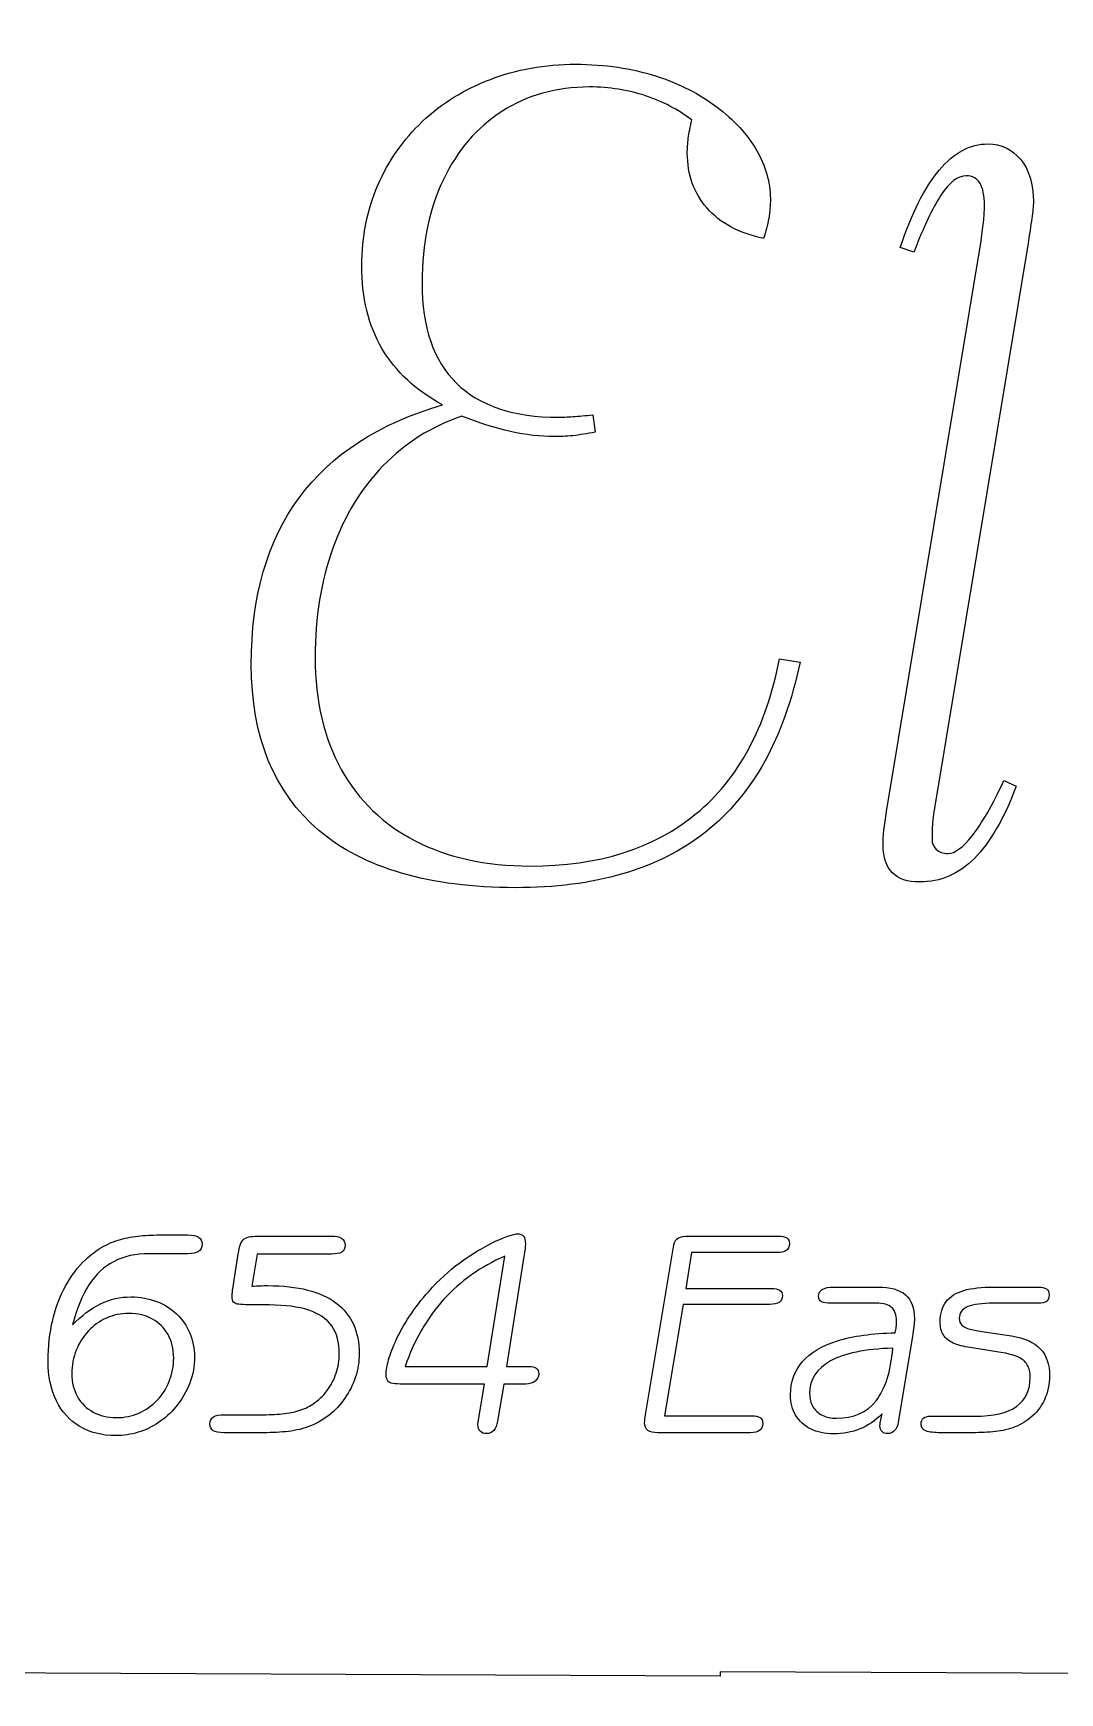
# Model space of a CAD drawing. Header units: millimetres. Extents: x -101 to 196, y -76 to 155.
# Drawn here: x 99.49 to 117.01, y 101.68 to 129.98 of the extents above; entities that cross this region are included whole.
import ezdxf

# ---------------------------------------------------------------- set-up
doc = ezdxf.new("R2010")
doc.units = ezdxf.units.MM
doc.header["$MEASUREMENT"] = 0
doc.layers.add('Capa 1', color=7, linetype='Continuous')

msp = doc.modelspace()

# ---------------------------------------------------------------- linework, layer by layer
at = {"layer": 'Capa 1', "color": 7}
msp.add_open_spline([(81.1485, 137.9786), (81.1485, 137.9786), (80.2355, 137.9786), (80.2355, 137.9786), (80.2355, 137.9786), (80.2355, 137.9786), (80.1349, 131.3575), (80.1349, 131.3575), (80.1349, 131.3575), (80.1349, 131.3575), (69.8957, 131.4652), (69.8957, 131.4652), (69.8957, 131.4652), (69.8957, 131.4652), (70.0032, 137.6636), (70.0032, 137.6636), (70.0032, 137.6636), (70.0032, 137.6636), (60.0788, 138.0784), (60.0788, 138.0784), (60.0788, 138.0784), (60.0788, 138.0784), (60.0788, 131.3575), (60.0788, 131.3575), (60.0788, 131.3575), (60.0788, 131.3575), (50.6702, 131.3575), (50.6702, 131.3575), (50.6702, 131.3575), (50.6702, 131.3575), (50.4628, 137.8708), (50.4628, 137.8708), (50.4628, 137.8708), (50.4628, 137.8708), (40.8469, 137.8708), (40.8469, 137.8708), (40.8469, 137.8708), (40.8469, 137.8708), (41.1552, 131.4652), (41.1552, 131.4652), (41.1552, 131.4652), (41.1552, 131.4652), (32.0617, 131.4652), (32.0617, 131.4652), (32.0617, 131.4652), (32.0617, 131.4652), (31.0231, 137.7698), (31.0231, 137.7698), (31.0231, 137.7698), (31.0231, 137.7698), (22.2983, 137.8708), (22.2983, 137.8708), (22.2983, 137.8708), (22.2983, 137.8708), (25.5685, 102.342), (25.5685, 102.342), (25.5685, 102.342), (25.5685, 102.342), (111.2145, 101.96), (111.2145, 101.96), (111.2145, 101.96), (111.2145, 101.96), (111.2133, 102.0352), (111.2133, 102.0352), (111.2133, 102.0352), (111.2133, 102.0352), (192.3729, 101.679), (192.3729, 101.679), (192.3729, 101.679), (192.3729, 101.679), (195.583, 137.67), (195.583, 137.67), (195.583, 137.67), (195.583, 137.67), (184.4111, 137.7698), (184.4111, 137.7698), (184.4111, 137.7698), (184.4111, 137.7698), (183.8962, 131.4317), (183.8962, 131.4317), (183.8962, 131.4317), (183.8962, 131.4317), (177.4892, 131.5317), (177.4892, 131.5317), (177.4892, 131.5317), (177.4892, 131.5317), (177.2821, 137.67), (177.2821, 137.67), (177.2821, 137.67), (177.2821, 137.67), (168.3897, 137.7698), (168.3897, 137.7698), (168.3897, 137.7698), (168.3897, 137.7698), (168.1817, 131.4317), (168.1817, 131.4317), (168.1817, 131.4317), (168.1817, 131.4317), (159.2898, 131.5317), (159.2898, 131.5317), (159.2898, 131.5317), (159.2898, 131.5317), (159.2898, 137.8708), (159.2898, 137.8708), (159.2898, 137.8708), (159.2898, 137.8708), (149.7804, 137.8708), (149.7804, 137.8708), (149.7804, 137.8708), (149.7804, 137.8708), (149.7804, 131.5317), (149.7804, 131.5317), (149.7804, 131.5317), (149.7804, 131.5317), (139.6492, 131.3305), (139.6492, 131.3305), (139.6492, 131.3305), (139.6492, 131.3305), (139.341, 137.7698), (139.341, 137.7698), (139.341, 137.7698), (139.341, 137.7698), (138.0712, 137.7573), (138.0712, 137.7573), (138.0712, 137.7573), (138.5328, 142.1253), (138.9549, 146.0923), (139.2751, 149.0454), (139.2751, 149.0454), (137.8607, 149.9912), (133.5118, 151.2237), (133.5118, 151.2237), (133.5118, 151.2237), (133.5119, 151.2239), (133.5118, 151.2237), (132.38, 147.7261), (132.38, 147.7261), (130.6776, 148.2888), (127.7425, 149.0454), (127.7425, 149.0454), (127.7425, 149.0454), (127.7426, 149.0454), (127.7425, 149.0454), (128.5942, 152.4499), (128.5942, 152.4499), (125.3837, 153.5821), (121.5977, 153.6756), (121.5977, 153.6756), (121.5977, 153.6756), (121.5977, 153.6758), (121.5977, 153.6756), (120.747, 150.0851), (120.747, 150.0851), (119.1454, 150.467), (114.7966, 150.7478), (114.7966, 150.7478), (114.7966, 150.7478), (114.7967, 150.748), (114.7966, 150.7478), (115.0781, 154.1523), (115.0781, 154.1523), (111.4858, 154.5274), (107.3249, 154.3402), (107.3249, 154.3402), (107.3249, 154.3402), (107.3249, 154.3403), (107.3249, 154.3402), (107.5122, 150.9358), (107.5122, 150.9358), (104.115, 151.0359), (100.9924, 150.1786), (100.9924, 150.1786), (100.9924, 150.1786), (100.9925, 150.1787), (100.9924, 150.1786), (100.3285, 153.777), (100.3285, 153.777), (97.4943, 153.871), (93.8089, 152.7317), (93.8089, 152.7317), (93.8089, 152.7317), (93.8089, 152.7318), (93.8089, 152.7317), (94.4725, 149.2333), (94.4725, 149.2333), (91.2554, 148.671), (88.2336, 147.6322), (88.2336, 147.6322), (88.2336, 147.6322), (88.2336, 147.6323), (87.852, 148.6708), (87.0944, 151.3172), (87.0944, 151.3172), (84.541, 150.8421), (79.7029, 149.0119), (79.7029, 149.0119), (79.7029, 149.0119), (79.7029, 149.0119), (81.1485, 137.9786), (81.1485, 137.9786)], degree=3, knots=[0, 0, 0, 0, 0.0196078, 0.0196078, 0.0196078, 0.0196078, 0.0392157, 0.0392157, 0.0392157, 0.0392157, 0.0588235, 0.0588235, 0.0588235, 0.0588235, 0.0784314, 0.0784314, 0.0784314, 0.0784314, 0.0980392, 0.0980392, 0.0980392, 0.0980392, 0.1176471, 0.1176471, 0.1176471, 0.1176471, 0.1372549, 0.1372549, 0.1372549, 0.1372549, 0.1568627, 0.1568627, 0.1568627, 0.1568627, 0.1764706, 0.1764706, 0.1764706, 0.1764706, 0.1960784, 0.1960784, 0.1960784, 0.1960784, 0.2156863, 0.2156863, 0.2156863, 0.2156863, 0.2352941, 0.2352941, 0.2352941, 0.2352941, 0.254902, 0.254902, 0.254902, 0.254902, 0.2745098, 0.2745098, 0.2745098, 0.2745098, 0.2941176, 0.2941176, 0.2941176, 0.2941176, 0.3137255, 0.3137255, 0.3137255, 0.3137255, 0.3333333, 0.3333333, 0.3333333, 0.3333333, 0.3529412, 0.3529412, 0.3529412, 0.3529412, 0.372549, 0.372549, 0.372549, 0.372549, 0.3921569, 0.3921569, 0.3921569, 0.3921569, 0.4117647, 0.4117647, 0.4117647, 0.4117647, 0.4313725, 0.4313725, 0.4313725, 0.4313725, 0.4509804, 0.4509804, 0.4509804, 0.4509804, 0.4705882, 0.4705882, 0.4705882, 0.4705882, 0.4901961, 0.4901961, 0.4901961, 0.4901961, 0.5098039, 0.5098039, 0.5098039, 0.5098039, 0.5294118, 0.5294118, 0.5294118, 0.5294118, 0.5490196, 0.5490196, 0.5490196, 0.5490196, 0.5686275, 0.5686275, 0.5686275, 0.5686275, 0.5882353, 0.5882353, 0.5882353, 0.5882353, 0.6078431, 0.6078431, 0.6078431, 0.6078431, 0.627451, 0.627451, 0.627451, 0.627451, 0.6470588, 0.6470588, 0.6470588, 0.6470588, 0.6666667, 0.6666667, 0.6666667, 0.6666667, 0.6862745, 0.6862745, 0.6862745, 0.6862745, 0.7058824, 0.7058824, 0.7058824, 0.7058824, 0.7254902, 0.7254902, 0.7254902, 0.7254902, 0.745098, 0.745098, 0.745098, 0.745098, 0.7647059, 0.7647059, 0.7647059, 0.7647059, 0.7843137, 0.7843137, 0.7843137, 0.7843137, 0.8039216, 0.8039216, 0.8039216, 0.8039216, 0.8235294, 0.8235294, 0.8235294, 0.8235294, 0.8431373, 0.8431373, 0.8431373, 0.8431373, 0.8627451, 0.8627451, 0.8627451, 0.8627451, 0.8823529, 0.8823529, 0.8823529, 0.8823529, 0.9019608, 0.9019608, 0.9019608, 0.9019608, 0.9215686, 0.9215686, 0.9215686, 0.9215686, 0.9411765, 0.9411765, 0.9411765, 0.9411765, 0.9607843, 0.9607843, 0.9607843, 0.9607843, 1, 1, 1, 1], dxfattribs=at)
at = {"layer": 'Capa 1', "lineweight": 9}
msp.add_open_spline([(81.1485, 137.9786), (81.1485, 137.9786), (80.2355, 137.9786), (80.2355, 137.9786), (80.2355, 137.9786), (80.2355, 137.9786), (80.1349, 131.3575), (80.1349, 131.3575), (80.1349, 131.3575), (80.1349, 131.3575), (69.8957, 131.4652), (69.8957, 131.4652), (69.8957, 131.4652), (69.8957, 131.4652), (70.0032, 137.6636), (70.0032, 137.6636), (70.0032, 137.6636), (70.0032, 137.6636), (60.0788, 138.0784), (60.0788, 138.0784), (60.0788, 138.0784), (60.0788, 138.0784), (60.0788, 131.3575), (60.0788, 131.3575), (60.0788, 131.3575), (60.0788, 131.3575), (50.6702, 131.3575), (50.6702, 131.3575), (50.6702, 131.3575), (50.6702, 131.3575), (50.4628, 137.8708), (50.4628, 137.8708), (50.4628, 137.8708), (50.4628, 137.8708), (40.8469, 137.8708), (40.8469, 137.8708), (40.8469, 137.8708), (40.8469, 137.8708), (41.1552, 131.4652), (41.1552, 131.4652), (41.1552, 131.4652), (41.1552, 131.4652), (32.0617, 131.4652), (32.0617, 131.4652), (32.0617, 131.4652), (32.0617, 131.4652), (31.0231, 137.7698), (31.0231, 137.7698), (31.0231, 137.7698), (31.0231, 137.7698), (22.2983, 137.8708), (22.2983, 137.8708), (22.2983, 137.8708), (22.2983, 137.8708), (25.5685, 102.342), (25.5685, 102.342), (25.5685, 102.342), (25.5685, 102.342), (111.2145, 101.96), (111.2145, 101.96), (111.2145, 101.96), (111.2145, 101.96), (111.2133, 102.0352), (111.2133, 102.0352), (111.2133, 102.0352), (111.2133, 102.0352), (192.3729, 101.679), (192.3729, 101.679), (192.3729, 101.679), (192.3729, 101.679), (195.583, 137.67), (195.583, 137.67), (195.583, 137.67), (195.583, 137.67), (184.4111, 137.7698), (184.4111, 137.7698), (184.4111, 137.7698), (184.4111, 137.7698), (183.8962, 131.4317), (183.8962, 131.4317), (183.8962, 131.4317), (183.8962, 131.4317), (177.4892, 131.5317), (177.4892, 131.5317), (177.4892, 131.5317), (177.4892, 131.5317), (177.2821, 137.67), (177.2821, 137.67), (177.2821, 137.67), (177.2821, 137.67), (168.3897, 137.7698), (168.3897, 137.7698), (168.3897, 137.7698), (168.3897, 137.7698), (168.1817, 131.4317), (168.1817, 131.4317), (168.1817, 131.4317), (168.1817, 131.4317), (159.2898, 131.5317), (159.2898, 131.5317), (159.2898, 131.5317), (159.2898, 131.5317), (159.2898, 137.8708), (159.2898, 137.8708), (159.2898, 137.8708), (159.2898, 137.8708), (149.7804, 137.8708), (149.7804, 137.8708), (149.7804, 137.8708), (149.7804, 137.8708), (149.7804, 131.5317), (149.7804, 131.5317), (149.7804, 131.5317), (149.7804, 131.5317), (139.6492, 131.3305), (139.6492, 131.3305), (139.6492, 131.3305), (139.6492, 131.3305), (139.341, 137.7698), (139.341, 137.7698), (139.341, 137.7698), (139.341, 137.7698), (138.0712, 137.7573), (138.0712, 137.7573), (138.0712, 137.7573), (138.5328, 142.1253), (138.9549, 146.0923), (139.2751, 149.0454), (139.2751, 149.0454), (137.8607, 149.9912), (133.5118, 151.2237), (133.5118, 151.2237), (133.5118, 151.2237), (133.5118, 151.2237), (133.5118, 151.2237), (132.38, 147.7261), (132.38, 147.7261), (130.6776, 148.2888), (127.7425, 149.0454), (127.7425, 149.0454), (127.7425, 149.0454), (127.7425, 149.0454), (127.7425, 149.0454), (128.5942, 152.4499), (128.5942, 152.4499), (125.3837, 153.5821), (121.5977, 153.6756), (121.5977, 153.6756), (121.5977, 153.6756), (121.5977, 153.6756), (121.5977, 153.6756), (120.747, 150.0851), (120.747, 150.0851), (119.1454, 150.467), (114.7966, 150.7478), (114.7966, 150.7478), (114.7966, 150.7478), (114.7966, 150.7478), (114.7966, 150.7478), (115.0781, 154.1523), (115.0781, 154.1523), (111.4858, 154.5274), (107.3249, 154.3402), (107.3249, 154.3402), (107.3249, 154.3402), (107.3249, 154.3402), (107.3249, 154.3402), (107.5122, 150.9358), (107.5122, 150.9358), (104.115, 151.0359), (100.9924, 150.1786), (100.9924, 150.1786), (100.9924, 150.1786), (100.9924, 150.1786), (100.9924, 150.1786), (100.3285, 153.777), (100.3285, 153.777), (97.4943, 153.871), (93.8089, 152.7317), (93.8089, 152.7317), (93.8089, 152.7317), (93.8089, 152.7317), (93.8089, 152.7317), (94.4725, 149.2333), (94.4725, 149.2333), (91.2554, 148.671), (88.2336, 147.6322), (88.2336, 147.6322), (88.2336, 147.6322), (88.2336, 147.6322), (87.852, 148.6708), (87.0944, 151.3172), (87.0944, 151.3172), (84.541, 150.8421), (79.7029, 149.0119), (79.7029, 149.0119), (79.7029, 149.0119), (79.7029, 149.0119), (81.1485, 137.9786), (81.1485, 137.9786)], degree=3, knots=[0, 0, 0, 0, 0.0196078, 0.0196078, 0.0196078, 0.0196078, 0.0392157, 0.0392157, 0.0392157, 0.0392157, 0.0588235, 0.0588235, 0.0588235, 0.0588235, 0.0784314, 0.0784314, 0.0784314, 0.0784314, 0.0980392, 0.0980392, 0.0980392, 0.0980392, 0.1176471, 0.1176471, 0.1176471, 0.1176471, 0.1372549, 0.1372549, 0.1372549, 0.1372549, 0.1568627, 0.1568627, 0.1568627, 0.1568627, 0.1764706, 0.1764706, 0.1764706, 0.1764706, 0.1960784, 0.1960784, 0.1960784, 0.1960784, 0.2156863, 0.2156863, 0.2156863, 0.2156863, 0.2352941, 0.2352941, 0.2352941, 0.2352941, 0.254902, 0.254902, 0.254902, 0.254902, 0.2745098, 0.2745098, 0.2745098, 0.2745098, 0.2941176, 0.2941176, 0.2941176, 0.2941176, 0.3137255, 0.3137255, 0.3137255, 0.3137255, 0.3333333, 0.3333333, 0.3333333, 0.3333333, 0.3529412, 0.3529412, 0.3529412, 0.3529412, 0.372549, 0.372549, 0.372549, 0.372549, 0.3921569, 0.3921569, 0.3921569, 0.3921569, 0.4117647, 0.4117647, 0.4117647, 0.4117647, 0.4313725, 0.4313725, 0.4313725, 0.4313725, 0.4509804, 0.4509804, 0.4509804, 0.4509804, 0.4705882, 0.4705882, 0.4705882, 0.4705882, 0.4901961, 0.4901961, 0.4901961, 0.4901961, 0.5098039, 0.5098039, 0.5098039, 0.5098039, 0.5294118, 0.5294118, 0.5294118, 0.5294118, 0.5490196, 0.5490196, 0.5490196, 0.5490196, 0.5686275, 0.5686275, 0.5686275, 0.5686275, 0.5882353, 0.5882353, 0.5882353, 0.5882353, 0.6078431, 0.6078431, 0.6078431, 0.6078431, 0.627451, 0.627451, 0.627451, 0.627451, 0.6470588, 0.6470588, 0.6470588, 0.6470588, 0.6666667, 0.6666667, 0.6666667, 0.6666667, 0.6862745, 0.6862745, 0.6862745, 0.6862745, 0.7058824, 0.7058824, 0.7058824, 0.7058824, 0.7254902, 0.7254902, 0.7254902, 0.7254902, 0.745098, 0.745098, 0.745098, 0.745098, 0.7647059, 0.7647059, 0.7647059, 0.7647059, 0.7843137, 0.7843137, 0.7843137, 0.7843137, 0.8039216, 0.8039216, 0.8039216, 0.8039216, 0.8235294, 0.8235294, 0.8235294, 0.8235294, 0.8431373, 0.8431373, 0.8431373, 0.8431373, 0.8627451, 0.8627451, 0.8627451, 0.8627451, 0.8823529, 0.8823529, 0.8823529, 0.8823529, 0.9019608, 0.9019608, 0.9019608, 0.9019608, 0.9215686, 0.9215686, 0.9215686, 0.9215686, 0.9411765, 0.9411765, 0.9411765, 0.9411765, 0.9607843, 0.9607843, 0.9607843, 0.9607843, 1, 1, 1, 1], dxfattribs=at)
at = {"layer": 'Capa 1', "color": 250}
for points, knots in [([(106.4782, 123.6468), (104.3025, 123.0059), (103.2147, 121.5293), (103.2147, 119.2177), (103.2147, 119.2177), (103.2181, 117.981), (103.6032, 117.0355), (104.3672, 116.388), (104.3672, 116.388), (105.1314, 115.7407), (106.2515, 115.4135), (107.7214, 115.4102), (107.7214, 115.4102), (109.0781, 115.4071), (110.1593, 115.7243), (110.9655, 116.3589), (110.9655, 116.3589), (111.7685, 116.9902), (112.3058, 117.9582), (112.5778, 119.2565), (112.5778, 119.2565), (112.5778, 119.2565), (112.2281, 119.3149), (112.2281, 119.3149), (112.2281, 119.3149), (112.0015, 118.1493), (111.5288, 117.2654), (110.8068, 116.6729), (110.8068, 116.6729), (110.0882, 116.0774), (109.1427, 115.7793), (107.9739, 115.7793), (107.9739, 115.7793), (107.2132, 115.7827), (106.5591, 115.925), (106.0119, 116.2099), (106.0119, 116.2099), (105.465, 116.4917), (105.0439, 116.8995), (104.7493, 117.4273), (104.7493, 117.4273), (104.4547, 117.9582), (104.3057, 118.5928), (104.3025, 119.3342), (104.3025, 119.3342), (104.3057, 120.0239), (104.4061, 120.6454), (104.6068, 121.2023), (104.6068, 121.2023), (104.8077, 121.7559), (105.0957, 122.2254), (105.468, 122.6107), (105.468, 122.6107), (105.8404, 122.9928), (106.2871, 123.2744), (106.8084, 123.4524), (106.8084, 123.4524), (107.3912, 123.2194), (107.9157, 123.1028), (108.3819, 123.1028), (108.3819, 123.1028), (108.479, 123.1029), (108.5858, 123.1093), (108.7024, 123.119), (108.7024, 123.119), (108.819, 123.1321), (108.9452, 123.1513), (109.0812, 123.1805), (109.0812, 123.1805), (109.0812, 123.1805), (109.0424, 123.472), (109.0424, 123.472), (109.0424, 123.472), (108.9162, 123.4623), (108.8028, 123.4524), (108.7056, 123.446), (108.7056, 123.446), (108.6086, 123.4365), (108.5276, 123.433), (108.4596, 123.433), (108.4596, 123.433), (107.6924, 123.4331), (107.1095, 123.6273), (106.7177, 124.0125), (106.7177, 124.0125), (106.3262, 124.3947), (106.1285, 124.9676), (106.1285, 125.7252), (106.1285, 125.7252), (106.1317, 126.4019), (106.2548, 126.9911), (106.4944, 127.4897), (106.4944, 127.4897), (106.734, 127.9884), (107.0642, 128.3768), (107.4915, 128.6488), (107.4915, 128.6488), (107.919, 128.9241), (108.4175, 129.0632), (108.9841, 129.0664), (108.9841, 129.0664), (109.3242, 129.0665), (109.6445, 129.0146), (109.9392, 128.9175), (109.9392, 128.9175), (110.2338, 128.8171), (110.4993, 128.6812), (110.7324, 128.5031), (110.7324, 128.5031), (110.7033, 128.3867), (110.6838, 128.2829), (110.6709, 128.1923), (110.6709, 128.1923), (110.6613, 128.1017), (110.6547, 128.0175), (110.6547, 127.9398), (110.6547, 127.9398), (110.6581, 127.5675), (110.768, 127.2534), (110.9914, 127.0008), (110.9914, 127.0008), (111.2149, 126.7452), (111.5353, 126.5735), (111.9562, 126.4828), (111.9562, 126.4828), (111.9951, 126.5996), (112.0242, 126.7127), (112.0436, 126.8228), (112.0436, 126.8228), (112.063, 126.9329), (112.0727, 127.0462), (112.0727, 127.1627), (112.0727, 127.1627), (112.0696, 127.4445), (111.9918, 127.7196), (111.8364, 127.9883), (111.8364, 127.9883), (111.6778, 128.2571), (111.4544, 128.5031), (111.163, 128.7233), (111.163, 128.7233), (110.8716, 128.9435), (110.5219, 129.1215), (110.114, 129.2542), (110.114, 129.2542), (109.7062, 129.3838), (109.2528, 129.4517), (108.751, 129.455), (108.751, 129.455), (108.2232, 129.4517), (107.7376, 129.3675), (107.294, 129.1959), (107.294, 129.1959), (106.8507, 129.0276), (106.4652, 128.788), (106.1382, 128.4804), (106.1382, 128.4804), (105.8112, 128.1696), (105.5554, 127.807), (105.3741, 127.3894), (105.3741, 127.3894), (105.1929, 126.9718), (105.1022, 126.5152), (105.0989, 126.0166), (105.0989, 126.0166), (105.099, 125.4728), (105.2155, 125.0033), (105.4454, 124.605), (105.4454, 124.605), (105.6787, 124.2102), (106.0217, 123.8895), (106.4782, 123.6468)], [0, 0, 0, 0, 0.0227273, 0.0227273, 0.0227273, 0.0227273, 0.0454545, 0.0454545, 0.0454545, 0.0454545, 0.0681818, 0.0681818, 0.0681818, 0.0681818, 0.0909091, 0.0909091, 0.0909091, 0.0909091, 0.1136364, 0.1136364, 0.1136364, 0.1136364, 0.1363636, 0.1363636, 0.1363636, 0.1363636, 0.1590909, 0.1590909, 0.1590909, 0.1590909, 0.1818182, 0.1818182, 0.1818182, 0.1818182, 0.2045455, 0.2045455, 0.2045455, 0.2045455, 0.2272727, 0.2272727, 0.2272727, 0.2272727, 0.25, 0.25, 0.25, 0.25, 0.2727273, 0.2727273, 0.2727273, 0.2727273, 0.2954545, 0.2954545, 0.2954545, 0.2954545, 0.3181818, 0.3181818, 0.3181818, 0.3181818, 0.3409091, 0.3409091, 0.3409091, 0.3409091, 0.3636364, 0.3636364, 0.3636364, 0.3636364, 0.3863636, 0.3863636, 0.3863636, 0.3863636, 0.4090909, 0.4090909, 0.4090909, 0.4090909, 0.4318182, 0.4318182, 0.4318182, 0.4318182, 0.4545455, 0.4545455, 0.4545455, 0.4545455, 0.4772727, 0.4772727, 0.4772727, 0.4772727, 0.5, 0.5, 0.5, 0.5, 0.5227273, 0.5227273, 0.5227273, 0.5227273, 0.5454545, 0.5454545, 0.5454545, 0.5454545, 0.5681818, 0.5681818, 0.5681818, 0.5681818, 0.5909091, 0.5909091, 0.5909091, 0.5909091, 0.6136364, 0.6136364, 0.6136364, 0.6136364, 0.6363636, 0.6363636, 0.6363636, 0.6363636, 0.6590909, 0.6590909, 0.6590909, 0.6590909, 0.6818182, 0.6818182, 0.6818182, 0.6818182, 0.7045455, 0.7045455, 0.7045455, 0.7045455, 0.7272727, 0.7272727, 0.7272727, 0.7272727, 0.75, 0.75, 0.75, 0.75, 0.7727273, 0.7727273, 0.7727273, 0.7727273, 0.7954545, 0.7954545, 0.7954545, 0.7954545, 0.8181818, 0.8181818, 0.8181818, 0.8181818, 0.8409091, 0.8409091, 0.8409091, 0.8409091, 0.8636364, 0.8636364, 0.8636364, 0.8636364, 0.8863636, 0.8863636, 0.8863636, 0.8863636, 0.9090909, 0.9090909, 0.9090909, 0.9090909, 0.9318182, 0.9318182, 0.9318182, 0.9318182, 0.9545455, 0.9545455, 0.9545455, 0.9545455, 1, 1, 1, 1]), ([(116.463, 126.3664), (116.4921, 126.5509), (116.5147, 126.703), (116.5341, 126.8228), (116.5341, 126.8228), (116.5505, 126.9427), (116.56, 127.0365), (116.56, 127.1045), (116.56, 127.1045), (116.5568, 127.4187), (116.4823, 127.6613), (116.3399, 127.8329), (116.3399, 127.8329), (116.1975, 128.0045), (116.0096, 128.0919), (115.783, 128.0952), (115.783, 128.0952), (115.4821, 128.0954), (115.2067, 127.9462), (114.9542, 127.6484), (114.9542, 127.6484), (114.705, 127.3506), (114.4815, 126.9102), (114.2872, 126.3274), (114.2872, 126.3274), (114.2872, 126.3274), (114.5205, 126.2499), (114.5205, 126.2499), (114.5205, 126.2499), (114.6856, 126.6771), (114.8376, 127.0008), (114.9833, 127.221), (114.9833, 127.221), (115.1259, 127.4413), (115.2715, 127.5512), (115.4139, 127.5512), (115.4139, 127.5512), (115.521, 127.5513), (115.5985, 127.5092), (115.6503, 127.4217), (115.6503, 127.4217), (115.699, 127.3377), (115.7247, 127.2113), (115.7247, 127.0462), (115.7247, 127.0462), (115.7248, 126.9784), (115.7215, 126.8972), (115.7118, 126.7969), (115.7118, 126.7969), (115.7022, 126.6966), (115.6859, 126.58), (115.6664, 126.444), (115.6664, 126.444), (115.6664, 126.444), (114.0541, 116.712), (114.0541, 116.712), (114.0541, 116.712), (114.0154, 116.4786), (113.9958, 116.2844), (113.9958, 116.129), (113.9958, 116.129), (113.9958, 115.925), (114.0476, 115.7696), (114.1545, 115.666), (114.1545, 115.666), (114.2581, 115.5593), (114.4135, 115.5074), (114.6175, 115.5074), (114.6175, 115.5074), (114.9737, 115.5075), (115.2844, 115.6401), (115.5531, 115.9088), (115.5531, 115.9088), (115.8186, 116.1776), (116.0582, 116.5855), (116.2686, 117.1391), (116.2686, 117.1391), (116.2686, 117.1391), (116.0552, 117.2363), (116.0552, 117.2363), (116.0552, 117.2363), (115.8607, 116.8188), (115.6826, 116.5078), (115.5208, 116.3006), (115.5208, 116.3006), (115.3591, 116.0967), (115.2197, 115.993), (115.1031, 115.993), (115.1031, 115.993), (115.0158, 115.9962), (114.9477, 116.0189), (114.9024, 116.0642), (114.9024, 116.0642), (114.8538, 116.1129), (114.8311, 116.1646), (114.8311, 116.2261), (114.8311, 116.2261), (114.8312, 116.2846), (114.8311, 116.3718), (114.8376, 116.4819), (114.8376, 116.4819), (114.8441, 116.5922), (114.8603, 116.7215), (114.8894, 116.8672), (114.8894, 116.8672), (114.8894, 116.8672), (116.463, 126.3664), (116.463, 126.3664)], [0, 0, 0, 0, 0.0357143, 0.0357143, 0.0357143, 0.0357143, 0.0714286, 0.0714286, 0.0714286, 0.0714286, 0.1071429, 0.1071429, 0.1071429, 0.1071429, 0.1428571, 0.1428571, 0.1428571, 0.1428571, 0.1785714, 0.1785714, 0.1785714, 0.1785714, 0.2142857, 0.2142857, 0.2142857, 0.2142857, 0.25, 0.25, 0.25, 0.25, 0.2857143, 0.2857143, 0.2857143, 0.2857143, 0.3214286, 0.3214286, 0.3214286, 0.3214286, 0.3571429, 0.3571429, 0.3571429, 0.3571429, 0.3928571, 0.3928571, 0.3928571, 0.3928571, 0.4285714, 0.4285714, 0.4285714, 0.4285714, 0.4642857, 0.4642857, 0.4642857, 0.4642857, 0.5, 0.5, 0.5, 0.5, 0.5357143, 0.5357143, 0.5357143, 0.5357143, 0.5714286, 0.5714286, 0.5714286, 0.5714286, 0.6071429, 0.6071429, 0.6071429, 0.6071429, 0.6428571, 0.6428571, 0.6428571, 0.6428571, 0.6785714, 0.6785714, 0.6785714, 0.6785714, 0.7142857, 0.7142857, 0.7142857, 0.7142857, 0.75, 0.75, 0.75, 0.75, 0.7857143, 0.7857143, 0.7857143, 0.7857143, 0.8214286, 0.8214286, 0.8214286, 0.8214286, 0.8571429, 0.8571429, 0.8571429, 0.8571429, 0.8928571, 0.8928571, 0.8928571, 0.8928571, 0.9285714, 0.9285714, 0.9285714, 0.9285714, 1, 1, 1, 1]), ([(100.1628, 107.9524), (100.2345, 108.2288), (100.3291, 108.4568), (100.4452, 108.6362), (100.4452, 108.6362), (100.5613, 108.8158), (100.7045, 108.949), (100.8732, 109.0363), (100.8732, 109.0363), (101.0429, 109.1244), (101.242, 109.168), (101.4716, 109.1671), (101.4716, 109.1671), (101.4716, 109.1671), (102.1285, 109.1672), (102.1285, 109.1672), (102.1285, 109.1672), (102.2142, 109.1664), (102.2775, 109.1787), (102.317, 109.2042), (102.317, 109.2042), (102.3565, 109.2297), (102.3763, 109.2717), (102.3755, 109.3301), (102.3755, 109.3301), (102.3756, 109.3847), (102.3557, 109.424), (102.3154, 109.4503), (102.3154, 109.4503), (102.2743, 109.476), (102.2125, 109.4882), (102.1285, 109.4882), (102.1285, 109.4882), (102.1285, 109.4882), (101.7039, 109.4883), (101.7039, 109.4883), (101.7039, 109.4883), (101.5688, 109.4891), (101.4412, 109.4832), (101.3218, 109.4725), (101.3218, 109.4725), (101.2033, 109.4619), (101.0905, 109.4412), (100.9835, 109.4108), (100.9835, 109.4108), (100.8766, 109.3813), (100.7736, 109.3384), (100.6756, 109.2824), (100.6756, 109.2824), (100.577, 109.2258), (100.4797, 109.1531), (100.3851, 109.0634), (100.3851, 109.0634), (100.2542, 108.9392), (100.1414, 108.7901), (100.0468, 108.6165), (100.0468, 108.6165), (99.9514, 108.4429), (99.878, 108.2485), (99.8262, 108.0337), (99.8262, 108.0337), (99.7752, 107.8188), (99.7488, 107.5875), (99.748, 107.3397), (99.748, 107.3397), (99.7497, 107.0757), (99.7965, 106.8483), (99.8904, 106.6582), (99.8904, 106.6582), (99.9842, 106.4681), (100.1167, 106.3223), (100.2888, 106.2203), (100.2888, 106.2203), (100.4609, 106.1182), (100.6641, 106.0663), (100.8987, 106.0655), (100.8987, 106.0655), (101.033, 106.0656), (101.1613, 106.0844), (101.2848, 106.1223), (101.2848, 106.1223), (101.4083, 106.1595), (101.5243, 106.2145), (101.6321, 106.2869), (101.6321, 106.2869), (101.7409, 106.3603), (101.8388, 106.4491), (101.926, 106.5545), (101.926, 106.5545), (102.0323, 106.6854), (102.112, 106.8212), (102.1664, 106.9627), (102.1664, 106.9627), (102.2199, 107.1037), (102.247, 107.2508), (102.247, 107.404), (102.247, 107.404), (102.2462, 107.5529), (102.2191, 107.6896), (102.1664, 107.8147), (102.1664, 107.8147), (102.113, 107.9391), (102.038, 108.0477), (101.9417, 108.1398), (101.9417, 108.1398), (101.8446, 108.2322), (101.7309, 108.3037), (101.5992, 108.3539), (101.5992, 108.3539), (101.4675, 108.405), (101.3235, 108.4304), (101.1654, 108.4312), (101.1654, 108.4312), (100.9811, 108.4312), (100.8065, 108.3917), (100.6419, 108.3119), (100.6419, 108.3119), (100.4773, 108.233), (100.3176, 108.1127), (100.1628, 107.9524)], [0, 0, 0, 0, 0.0322581, 0.0322581, 0.0322581, 0.0322581, 0.0645161, 0.0645161, 0.0645161, 0.0645161, 0.0967742, 0.0967742, 0.0967742, 0.0967742, 0.1290323, 0.1290323, 0.1290323, 0.1290323, 0.1612903, 0.1612903, 0.1612903, 0.1612903, 0.1935484, 0.1935484, 0.1935484, 0.1935484, 0.2258065, 0.2258065, 0.2258065, 0.2258065, 0.2580645, 0.2580645, 0.2580645, 0.2580645, 0.2903226, 0.2903226, 0.2903226, 0.2903226, 0.3225806, 0.3225806, 0.3225806, 0.3225806, 0.3548387, 0.3548387, 0.3548387, 0.3548387, 0.3870968, 0.3870968, 0.3870968, 0.3870968, 0.4193548, 0.4193548, 0.4193548, 0.4193548, 0.4516129, 0.4516129, 0.4516129, 0.4516129, 0.483871, 0.483871, 0.483871, 0.483871, 0.516129, 0.516129, 0.516129, 0.516129, 0.5483871, 0.5483871, 0.5483871, 0.5483871, 0.5806452, 0.5806452, 0.5806452, 0.5806452, 0.6129032, 0.6129032, 0.6129032, 0.6129032, 0.6451613, 0.6451613, 0.6451613, 0.6451613, 0.6774194, 0.6774194, 0.6774194, 0.6774194, 0.7096774, 0.7096774, 0.7096774, 0.7096774, 0.7419355, 0.7419355, 0.7419355, 0.7419355, 0.7741935, 0.7741935, 0.7741935, 0.7741935, 0.8064516, 0.8064516, 0.8064516, 0.8064516, 0.8387097, 0.8387097, 0.8387097, 0.8387097, 0.8709677, 0.8709677, 0.8709677, 0.8709677, 0.9032258, 0.9032258, 0.9032258, 0.9032258, 0.9354839, 0.9354839, 0.9354839, 0.9354839, 1, 1, 1, 1]), ([(102.746, 106.115), (102.746, 106.115), (103.3683, 106.115), (103.3683, 106.115), (103.3683, 106.115), (103.5205, 106.1135), (103.6637, 106.119), (103.7978, 106.1314), (103.7978, 106.1314), (103.932, 106.1438), (104.0596, 106.1709), (104.1814, 106.2137), (104.1814, 106.2137), (104.3033, 106.2565), (104.4226, 106.3223), (104.5387, 106.4112), (104.5387, 106.4112), (104.645, 106.4945), (104.7362, 106.5923), (104.8136, 106.7051), (104.8136, 106.7051), (104.8911, 106.8171), (104.9511, 106.9381), (104.9931, 107.0673), (104.9931, 107.0673), (105.0352, 107.1973), (105.0564, 107.329), (105.0573, 107.4632), (105.0573, 107.4632), (105.0566, 107.8421), (104.9256, 108.13), (104.6638, 108.3267), (104.6638, 108.3267), (104.4021, 108.5235), (104.0135, 108.623), (103.4966, 108.6239), (103.4966, 108.6239), (103.4522, 108.6241), (103.4077, 108.623), (103.3624, 108.6206), (103.3624, 108.6206), (103.3181, 108.6189), (103.2719, 108.6165), (103.2249, 108.614), (103.2249, 108.614), (103.2249, 108.614), (103.3139, 109.1623), (103.3139, 109.1623), (103.3139, 109.1623), (103.3139, 109.1623), (104.5831, 109.1623), (104.5831, 109.1623), (104.5831, 109.1623), (104.6647, 109.1615), (104.7231, 109.1721), (104.7601, 109.1943), (104.7601, 109.1943), (104.7972, 109.2166), (104.8161, 109.2569), (104.8153, 109.3153), (104.8153, 109.3153), (104.8155, 109.3672), (104.7955, 109.4059), (104.756, 109.4305), (104.756, 109.4305), (104.7167, 109.4561), (104.6572, 109.4684), (104.5782, 109.4684), (104.5782, 109.4684), (104.5782, 109.4684), (103.3782, 109.4684), (103.3782, 109.4684), (103.3782, 109.4684), (103.3074, 109.4692), (103.2488, 109.4659), (103.2035, 109.4602), (103.2035, 109.4602), (103.1583, 109.4546), (103.122, 109.4412), (103.0949, 109.4207), (103.0949, 109.4207), (103.0677, 109.401), (103.0471, 109.3705), (103.0315, 109.3293), (103.0315, 109.3293), (103.0167, 109.2875), (103.0035, 109.2322), (102.9928, 109.1622), (102.9928, 109.1622), (102.9928, 109.1622), (102.8991, 108.5695), (102.8991, 108.5695), (102.8991, 108.5695), (102.8966, 108.5473), (102.894, 108.5259), (102.8924, 108.5053), (102.8924, 108.5053), (102.8907, 108.4848), (102.8891, 108.4633), (102.8891, 108.4411), (102.8891, 108.4411), (102.8884, 108.3959), (102.8973, 108.3629), (102.9138, 108.3423), (102.9138, 108.3423), (102.9311, 108.3227), (102.9607, 108.3094), (103.0027, 108.3045), (103.0027, 108.3045), (103.0447, 108.2996), (103.1023, 108.2971), (103.1755, 108.2979), (103.1755, 108.2979), (103.1755, 108.2979), (103.5262, 108.2931), (103.5262, 108.2931), (103.5262, 108.2931), (103.7963, 108.2923), (104.0193, 108.2625), (104.1946, 108.2049), (104.1946, 108.2049), (104.371, 108.1474), (104.5016, 108.0575), (104.5881, 107.9349), (104.5881, 107.9349), (104.6738, 107.8123), (104.7173, 107.6534), (104.7165, 107.4583), (104.7165, 107.4583), (104.7167, 107.3456), (104.6984, 107.236), (104.663, 107.129), (104.663, 107.129), (104.627, 107.0229), (104.5757, 106.9241), (104.509, 106.8343), (104.509, 106.8343), (104.4416, 106.7439), (104.3617, 106.6672), (104.267, 106.6039), (104.267, 106.6039), (104.1898, 106.5522), (104.1041, 106.5125), (104.0094, 106.4861), (104.0094, 106.4861), (103.9148, 106.4599), (103.811, 106.4425), (103.6966, 106.4335), (103.6966, 106.4335), (103.5832, 106.4244), (103.4587, 106.4203), (103.3237, 106.4211), (103.3237, 106.4211), (103.3237, 106.4211), (102.7508, 106.4212), (102.7508, 106.4212), (102.7508, 106.4212), (102.6694, 106.4212), (102.6092, 106.4088), (102.5689, 106.3832), (102.5689, 106.3832), (102.5287, 106.3587), (102.5088, 106.3199), (102.5088, 106.268), (102.5088, 106.268), (102.5088, 106.2121), (102.5277, 106.1725), (102.5664, 106.1486), (102.5664, 106.1486), (102.6052, 106.1258), (102.6652, 106.1141), (102.746, 106.115)], [0, 0, 0, 0, 0.0227273, 0.0227273, 0.0227273, 0.0227273, 0.0454545, 0.0454545, 0.0454545, 0.0454545, 0.0681818, 0.0681818, 0.0681818, 0.0681818, 0.0909091, 0.0909091, 0.0909091, 0.0909091, 0.1136364, 0.1136364, 0.1136364, 0.1136364, 0.1363636, 0.1363636, 0.1363636, 0.1363636, 0.1590909, 0.1590909, 0.1590909, 0.1590909, 0.1818182, 0.1818182, 0.1818182, 0.1818182, 0.2045455, 0.2045455, 0.2045455, 0.2045455, 0.2272727, 0.2272727, 0.2272727, 0.2272727, 0.25, 0.25, 0.25, 0.25, 0.2727273, 0.2727273, 0.2727273, 0.2727273, 0.2954545, 0.2954545, 0.2954545, 0.2954545, 0.3181818, 0.3181818, 0.3181818, 0.3181818, 0.3409091, 0.3409091, 0.3409091, 0.3409091, 0.3636364, 0.3636364, 0.3636364, 0.3636364, 0.3863636, 0.3863636, 0.3863636, 0.3863636, 0.4090909, 0.4090909, 0.4090909, 0.4090909, 0.4318182, 0.4318182, 0.4318182, 0.4318182, 0.4545455, 0.4545455, 0.4545455, 0.4545455, 0.4772727, 0.4772727, 0.4772727, 0.4772727, 0.5, 0.5, 0.5, 0.5, 0.5227273, 0.5227273, 0.5227273, 0.5227273, 0.5454545, 0.5454545, 0.5454545, 0.5454545, 0.5681818, 0.5681818, 0.5681818, 0.5681818, 0.5909091, 0.5909091, 0.5909091, 0.5909091, 0.6136364, 0.6136364, 0.6136364, 0.6136364, 0.6363636, 0.6363636, 0.6363636, 0.6363636, 0.6590909, 0.6590909, 0.6590909, 0.6590909, 0.6818182, 0.6818182, 0.6818182, 0.6818182, 0.7045455, 0.7045455, 0.7045455, 0.7045455, 0.7272727, 0.7272727, 0.7272727, 0.7272727, 0.75, 0.75, 0.75, 0.75, 0.7727273, 0.7727273, 0.7727273, 0.7727273, 0.7954545, 0.7954545, 0.7954545, 0.7954545, 0.8181818, 0.8181818, 0.8181818, 0.8181818, 0.8409091, 0.8409091, 0.8409091, 0.8409091, 0.8636364, 0.8636364, 0.8636364, 0.8636364, 0.8863636, 0.8863636, 0.8863636, 0.8863636, 0.9090909, 0.9090909, 0.9090909, 0.9090909, 0.9318182, 0.9318182, 0.9318182, 0.9318182, 0.9545455, 0.9545455, 0.9545455, 0.9545455, 1, 1, 1, 1]), ([(107.1959, 106.9447), (107.1959, 106.9447), (107.0872, 106.2976), (107.0872, 106.2976), (107.0872, 106.2976), (107.0848, 106.2903), (107.083, 106.282), (107.083, 106.2729), (107.083, 106.2729), (107.0822, 106.2641), (107.0822, 106.2557), (107.0822, 106.2483), (107.0822, 106.2483), (107.0822, 106.2014), (107.0954, 106.1643), (107.1209, 106.1388), (107.1209, 106.1388), (107.1465, 106.1135), (107.1835, 106.1001), (107.2304, 106.1001), (107.2304, 106.1001), (107.2799, 106.1002), (107.3201, 106.1182), (107.3522, 106.1544), (107.3522, 106.1544), (107.3837, 106.1907), (107.4057, 106.2433), (107.4181, 106.3125), (107.4181, 106.3125), (107.4181, 106.3125), (107.522, 106.9447), (107.522, 106.9447), (107.522, 106.9447), (107.522, 106.9447), (107.9022, 106.9447), (107.9022, 106.9447), (107.9022, 106.9447), (107.9655, 106.9455), (108.0165, 106.9619), (108.0568, 106.994), (108.0568, 106.994), (108.0972, 107.0263), (108.1177, 107.0673), (108.1194, 107.1175), (108.1194, 107.1175), (108.1195, 107.162), (108.1054, 107.194), (108.0774, 107.2146), (108.0774, 107.2146), (108.0494, 107.236), (108.0058, 107.2459), (107.9465, 107.2459), (107.9465, 107.2459), (107.9465, 107.2459), (107.5714, 107.2459), (107.5714, 107.2459), (107.5714, 107.2459), (107.5714, 107.2459), (107.8676, 109.1228), (107.8676, 109.1228), (107.8676, 109.1228), (107.875, 109.1698), (107.8807, 109.2116), (107.8856, 109.2478), (107.8856, 109.2478), (107.8899, 109.2833), (107.8922, 109.3128), (107.8922, 109.3351), (107.8922, 109.3351), (107.893, 109.3944), (107.8823, 109.438), (107.8601, 109.4659), (107.8601, 109.4659), (107.8389, 109.494), (107.8033, 109.5079), (107.7539, 109.5079), (107.7539, 109.5079), (107.7359, 109.5087), (107.6946, 109.4989), (107.6296, 109.4791), (107.6296, 109.4791), (107.5654, 109.4595), (107.4831, 109.4264), (107.3835, 109.3795), (107.3835, 109.3795), (107.1622, 109.2742), (106.9579, 109.1515), (106.7711, 109.0124), (106.7711, 109.0124), (106.5844, 108.8733), (106.4097, 108.7119), (106.2475, 108.53), (106.2475, 108.53), (106.1192, 108.3862), (106.0088, 108.2436), (105.9166, 108.102), (105.9166, 108.102), (105.8245, 107.9613), (105.7487, 107.8279), (105.6894, 107.7011), (105.6894, 107.7011), (105.6303, 107.5744), (105.5865, 107.4608), (105.5586, 107.3595), (105.5586, 107.3595), (105.5307, 107.2592), (105.5166, 107.1768), (105.5166, 107.1126), (105.5166, 107.1126), (105.516, 107.0624), (105.5248, 107.0253), (105.5429, 107.0014), (105.5429, 107.0014), (105.561, 106.9769), (105.5907, 106.9611), (105.6335, 106.9545), (105.6335, 106.9545), (105.6763, 106.9471), (105.7347, 106.9438), (105.808, 106.9446), (105.808, 106.9446), (105.808, 106.9446), (107.1959, 106.9447), (107.1959, 106.9447)], [0, 0, 0, 0, 0.03125, 0.03125, 0.03125, 0.03125, 0.0625, 0.0625, 0.0625, 0.0625, 0.09375, 0.09375, 0.09375, 0.09375, 0.125, 0.125, 0.125, 0.125, 0.15625, 0.15625, 0.15625, 0.15625, 0.1875, 0.1875, 0.1875, 0.1875, 0.21875, 0.21875, 0.21875, 0.21875, 0.25, 0.25, 0.25, 0.25, 0.28125, 0.28125, 0.28125, 0.28125, 0.3125, 0.3125, 0.3125, 0.3125, 0.34375, 0.34375, 0.34375, 0.34375, 0.375, 0.375, 0.375, 0.375, 0.40625, 0.40625, 0.40625, 0.40625, 0.4375, 0.4375, 0.4375, 0.4375, 0.46875, 0.46875, 0.46875, 0.46875, 0.5, 0.5, 0.5, 0.5, 0.53125, 0.53125, 0.53125, 0.53125, 0.5625, 0.5625, 0.5625, 0.5625, 0.59375, 0.59375, 0.59375, 0.59375, 0.625, 0.625, 0.625, 0.625, 0.65625, 0.65625, 0.65625, 0.65625, 0.6875, 0.6875, 0.6875, 0.6875, 0.71875, 0.71875, 0.71875, 0.71875, 0.75, 0.75, 0.75, 0.75, 0.78125, 0.78125, 0.78125, 0.78125, 0.8125, 0.8125, 0.8125, 0.8125, 0.84375, 0.84375, 0.84375, 0.84375, 0.875, 0.875, 0.875, 0.875, 0.90625, 0.90625, 0.90625, 0.90625, 0.9375, 0.9375, 0.9375, 0.9375, 1, 1, 1, 1]), ([(110.6285, 108.5747), (110.6285, 108.5747), (110.7273, 109.1871), (110.7273, 109.1871), (110.7273, 109.1871), (110.7273, 109.1871), (112.1793, 109.1871), (112.1793, 109.1871), (112.1793, 109.1871), (112.2533, 109.1863), (112.3076, 109.1976), (112.3438, 109.2206), (112.3438, 109.2206), (112.3793, 109.2446), (112.3965, 109.284), (112.3965, 109.34), (112.3965, 109.34), (112.3966, 109.3861), (112.3817, 109.4198), (112.3512, 109.4396), (112.3512, 109.4396), (112.32, 109.4595), (112.273, 109.4692), (112.2088, 109.4684), (112.2088, 109.4684), (112.2088, 109.4684), (110.6829, 109.4684), (110.6829, 109.4684), (110.6829, 109.4684), (110.6047, 109.4692), (110.5444, 109.4585), (110.5024, 109.4371), (110.5024, 109.4371), (110.4614, 109.4151), (110.4358, 109.3762), (110.4259, 109.3202), (110.4259, 109.3202), (110.4259, 109.3202), (109.9419, 106.4212), (109.9419, 106.4212), (109.9419, 106.4212), (109.9322, 106.3619), (109.9271, 106.3174), (109.9271, 106.2878), (109.9271, 106.2878), (109.9272, 106.2246), (109.9452, 106.1799), (109.9814, 106.1536), (109.9814, 106.1536), (110.0185, 106.1274), (110.076, 106.1141), (110.1542, 106.1149), (110.1542, 106.1149), (110.1542, 106.1149), (111.7249, 106.115), (111.7249, 106.115), (111.7249, 106.115), (111.7991, 106.1143), (111.8532, 106.1264), (111.8894, 106.1511), (111.8894, 106.1511), (111.9249, 106.176), (111.9421, 106.217), (111.9421, 106.2729), (111.9421, 106.2729), (111.9422, 106.319), (111.9273, 106.3528), (111.8969, 106.3725), (111.8969, 106.3725), (111.8658, 106.3925), (111.8187, 106.4022), (111.7544, 106.4014), (111.7544, 106.4014), (111.7544, 106.4014), (110.263, 106.4014), (110.263, 106.4014), (110.263, 106.4014), (110.263, 106.4014), (110.5841, 108.3028), (110.5841, 108.3028), (110.5841, 108.3028), (110.5841, 108.3028), (112.0559, 108.3028), (112.0559, 108.3028), (112.0559, 108.3028), (112.1299, 108.302), (112.1858, 108.3135), (112.2228, 108.3366), (112.2228, 108.3366), (112.2601, 108.359), (112.278, 108.3975), (112.278, 108.451), (112.278, 108.451), (112.2781, 108.4955), (112.2623, 108.5267), (112.2302, 108.5465), (112.2302, 108.5465), (112.1982, 108.5656), (112.1496, 108.5753), (112.0854, 108.5745), (112.0854, 108.5745), (112.0854, 108.5745), (110.6285, 108.5747), (110.6285, 108.5747)], [0, 0, 0, 0, 0.037037, 0.037037, 0.037037, 0.037037, 0.0740741, 0.0740741, 0.0740741, 0.0740741, 0.1111111, 0.1111111, 0.1111111, 0.1111111, 0.1481481, 0.1481481, 0.1481481, 0.1481481, 0.1851852, 0.1851852, 0.1851852, 0.1851852, 0.2222222, 0.2222222, 0.2222222, 0.2222222, 0.2592593, 0.2592593, 0.2592593, 0.2592593, 0.2962963, 0.2962963, 0.2962963, 0.2962963, 0.3333333, 0.3333333, 0.3333333, 0.3333333, 0.3703704, 0.3703704, 0.3703704, 0.3703704, 0.4074074, 0.4074074, 0.4074074, 0.4074074, 0.4444444, 0.4444444, 0.4444444, 0.4444444, 0.4814815, 0.4814815, 0.4814815, 0.4814815, 0.5185185, 0.5185185, 0.5185185, 0.5185185, 0.5555556, 0.5555556, 0.5555556, 0.5555556, 0.5925926, 0.5925926, 0.5925926, 0.5925926, 0.6296296, 0.6296296, 0.6296296, 0.6296296, 0.6666667, 0.6666667, 0.6666667, 0.6666667, 0.7037037, 0.7037037, 0.7037037, 0.7037037, 0.7407407, 0.7407407, 0.7407407, 0.7407407, 0.7777778, 0.7777778, 0.7777778, 0.7777778, 0.8148148, 0.8148148, 0.8148148, 0.8148148, 0.8518519, 0.8518519, 0.8518519, 0.8518519, 0.8888889, 0.8888889, 0.8888889, 0.8888889, 0.9259259, 0.9259259, 0.9259259, 0.9259259, 1, 1, 1, 1]), ([(107.2404, 107.2459), (107.2404, 107.2459), (105.8426, 107.2459), (105.8426, 107.2459), (105.8426, 107.2459), (105.9916, 107.6889), (106.2097, 108.0682), (106.4961, 108.3851), (106.4961, 108.3851), (106.782, 108.7013), (107.1308, 108.949), (107.5415, 109.1276), (107.5415, 109.1276), (107.5415, 109.1276), (107.2404, 107.2459), (107.2404, 107.2459)], [0, 0, 0, 0, 0.2, 0.2, 0.2, 0.2, 0.4, 0.4, 0.4, 0.4, 0.6, 0.6, 0.6, 0.6, 1, 1, 1, 1]), ([(113.9771, 106.4359), (113.9771, 106.4359), (113.9474, 106.2829), (113.9474, 106.2829), (113.9474, 106.2829), (113.945, 106.273), (113.9432, 106.2639), (113.9432, 106.2565), (113.9432, 106.2565), (113.9424, 106.2484), (113.9424, 106.2408), (113.9424, 106.2334), (113.9424, 106.2334), (113.9424, 106.1891), (113.9548, 106.1561), (113.9778, 106.1338), (113.9778, 106.1338), (114.001, 106.1117), (114.0338, 106.1001), (114.0758, 106.1001), (114.0758, 106.1001), (114.1236, 106.1002), (114.1622, 106.1174), (114.1926, 106.1503), (114.1926, 106.1503), (114.2232, 106.1833), (114.2437, 106.231), (114.2536, 106.2927), (114.2536, 106.2927), (114.2536, 106.2927), (114.4957, 107.7547), (114.4957, 107.7547), (114.4957, 107.7547), (114.5056, 107.8188), (114.5137, 107.8764), (114.5203, 107.9275), (114.5203, 107.9275), (114.5268, 107.9786), (114.5301, 108.0213), (114.5301, 108.0559), (114.5301, 108.0559), (114.5302, 108.2403), (114.4791, 108.3777), (114.3762, 108.4666), (114.3762, 108.4666), (114.2734, 108.5556), (114.1177, 108.6), (113.9078, 108.5992), (113.9078, 108.5992), (113.9078, 108.5992), (113.1522, 108.5993), (113.1522, 108.5993), (113.1522, 108.5993), (113.0659, 108.5993), (113.0015, 108.586), (112.9587, 108.5588), (112.9587, 108.5588), (112.9169, 108.5326), (112.8954, 108.493), (112.8954, 108.4411), (112.8954, 108.4411), (112.8947, 108.3951), (112.9118, 108.3637), (112.9464, 108.3465), (112.9464, 108.3465), (112.9812, 108.33), (113.0369, 108.3218), (113.1127, 108.3226), (113.1127, 108.3226), (113.1127, 108.3226), (113.8783, 108.3227), (113.8783, 108.3227), (113.8783, 108.3227), (113.9986, 108.3235), (114.0865, 108.2995), (114.1416, 108.251), (114.1416, 108.251), (114.1976, 108.2024), (114.2247, 108.1242), (114.2239, 108.0164), (114.2239, 108.0164), (114.224, 107.9867), (114.2231, 107.9555), (114.2198, 107.9234), (114.2198, 107.9234), (114.2167, 107.8905), (114.2116, 107.8559), (114.2042, 107.8188), (114.2042, 107.8188), (113.8109, 107.8115), (113.4814, 107.7653), (113.2164, 107.6814), (113.2164, 107.6814), (112.9514, 107.5968), (112.7513, 107.4764), (112.6171, 107.3216), (112.6171, 107.3216), (112.4839, 107.1662), (112.4163, 106.98), (112.4163, 106.7619), (112.4163, 106.7619), (112.4172, 106.6278), (112.4467, 106.5108), (112.506, 106.4112), (112.506, 106.4112), (112.5655, 106.3117), (112.6501, 106.2343), (112.7595, 106.1791), (112.7595, 106.1791), (112.8691, 106.1242), (112.9999, 106.096), (113.1522, 106.0951), (113.1522, 106.0951), (113.3144, 106.0952), (113.4642, 106.1223), (113.6, 106.1783), (113.6, 106.1783), (113.7358, 106.2345), (113.8617, 106.3199), (113.9771, 106.4359)], [0, 0, 0, 0, 0.0322581, 0.0322581, 0.0322581, 0.0322581, 0.0645161, 0.0645161, 0.0645161, 0.0645161, 0.0967742, 0.0967742, 0.0967742, 0.0967742, 0.1290323, 0.1290323, 0.1290323, 0.1290323, 0.1612903, 0.1612903, 0.1612903, 0.1612903, 0.1935484, 0.1935484, 0.1935484, 0.1935484, 0.2258065, 0.2258065, 0.2258065, 0.2258065, 0.2580645, 0.2580645, 0.2580645, 0.2580645, 0.2903226, 0.2903226, 0.2903226, 0.2903226, 0.3225806, 0.3225806, 0.3225806, 0.3225806, 0.3548387, 0.3548387, 0.3548387, 0.3548387, 0.3870968, 0.3870968, 0.3870968, 0.3870968, 0.4193548, 0.4193548, 0.4193548, 0.4193548, 0.4516129, 0.4516129, 0.4516129, 0.4516129, 0.483871, 0.483871, 0.483871, 0.483871, 0.516129, 0.516129, 0.516129, 0.516129, 0.5483871, 0.5483871, 0.5483871, 0.5483871, 0.5806452, 0.5806452, 0.5806452, 0.5806452, 0.6129032, 0.6129032, 0.6129032, 0.6129032, 0.6451613, 0.6451613, 0.6451613, 0.6451613, 0.6774194, 0.6774194, 0.6774194, 0.6774194, 0.7096774, 0.7096774, 0.7096774, 0.7096774, 0.7419355, 0.7419355, 0.7419355, 0.7419355, 0.7741935, 0.7741935, 0.7741935, 0.7741935, 0.8064516, 0.8064516, 0.8064516, 0.8064516, 0.8387097, 0.8387097, 0.8387097, 0.8387097, 0.8709677, 0.8709677, 0.8709677, 0.8709677, 0.9032258, 0.9032258, 0.9032258, 0.9032258, 0.9354839, 0.9354839, 0.9354839, 0.9354839, 1, 1, 1, 1]), ([(114.9796, 106.115), (114.9796, 106.115), (115.4636, 106.115), (115.4636, 106.115), (115.4636, 106.115), (115.6095, 106.1143), (115.7443, 106.119), (115.8661, 106.1297), (115.8661, 106.1297), (115.9889, 106.1404), (116.1024, 106.1635), (116.2069, 106.1989), (116.2069, 106.1989), (116.3116, 106.2345), (116.4094, 106.2886), (116.5008, 106.3618), (116.5008, 106.3618), (116.6078, 106.4492), (116.6901, 106.5545), (116.7485, 106.6779), (116.7485, 106.6779), (116.8063, 106.8014), (116.8358, 106.9364), (116.8366, 107.0829), (116.8366, 107.0829), (116.8374, 107.2823), (116.7839, 107.4369), (116.6778, 107.548), (116.6778, 107.548), (116.5707, 107.6585), (116.4061, 107.7307), (116.1847, 107.7645), (116.1847, 107.7645), (116.1847, 107.7645), (115.7204, 107.8337), (115.7204, 107.8337), (115.7204, 107.8337), (115.6234, 107.8478), (115.5435, 107.8633), (115.4809, 107.8797), (115.4809, 107.8797), (115.4184, 107.8962), (115.3714, 107.9192), (115.341, 107.9472), (115.341, 107.9472), (115.3106, 107.976), (115.2957, 108.0156), (115.2957, 108.0658), (115.2957, 108.0658), (115.2958, 108.159), (115.3443, 108.2246), (115.4406, 108.265), (115.4406, 108.265), (115.5379, 108.3046), (115.6834, 108.3234), (115.8785, 108.3226), (115.8785, 108.3226), (115.8785, 108.3226), (116.6441, 108.3227), (116.6441, 108.3227), (116.6441, 108.3227), (116.7082, 108.3227), (116.7543, 108.3333), (116.7839, 108.3555), (116.7839, 108.3555), (116.8128, 108.3778), (116.8276, 108.4148), (116.8267, 108.4658), (116.8267, 108.4658), (116.8269, 108.5128), (116.8119, 108.5465), (116.7815, 108.5679), (116.7815, 108.5679), (116.7503, 108.5894), (116.7033, 108.5992), (116.6391, 108.5992), (116.6391, 108.5992), (116.6391, 108.5992), (115.8835, 108.5993), (115.8835, 108.5993), (115.8835, 108.5993), (115.6793, 108.6001), (115.5097, 108.5802), (115.3747, 108.5407), (115.3747, 108.5407), (115.239, 108.5021), (115.1376, 108.4387), (115.0701, 108.3514), (115.0701, 108.3514), (115.0037, 108.2641), (114.9697, 108.1489), (114.9697, 108.0065), (114.9697, 108.0065), (114.9697, 107.9153), (114.9878, 107.8402), (115.024, 107.7818), (115.024, 107.7818), (115.0604, 107.7234), (115.1162, 107.6772), (115.192, 107.6435), (115.192, 107.6435), (115.2678, 107.6099), (115.3648, 107.5842), (115.4834, 107.5669), (115.4834, 107.5669), (115.4834, 107.5669), (116.002, 107.4831), (116.002, 107.4831), (116.002, 107.4831), (116.1223, 107.4658), (116.2184, 107.441), (116.2925, 107.4081), (116.2925, 107.4081), (116.3675, 107.3751), (116.4209, 107.3307), (116.4555, 107.2747), (116.4555, 107.2747), (116.4894, 107.2188), (116.5065, 107.1463), (116.5057, 107.0582), (116.5057, 107.0582), (116.5058, 106.8401), (116.4267, 106.6755), (116.2695, 106.5643), (116.2695, 106.5643), (116.1115, 106.4524), (115.876, 106.3964), (115.5624, 106.3964), (115.5624, 106.3964), (115.5624, 106.3964), (114.8018, 106.3964), (114.8018, 106.3964), (114.8018, 106.3964), (114.7501, 106.3964), (114.7104, 106.3849), (114.6841, 106.3627), (114.6841, 106.3627), (114.657, 106.3405), (114.6437, 106.3075), (114.6437, 106.2631), (114.6437, 106.2631), (114.6439, 106.2055), (114.6709, 106.1659), (114.7269, 106.1445), (114.7269, 106.1445), (114.782, 106.1242), (114.866, 106.1141), (114.9796, 106.115)], [0, 0, 0, 0, 0.0263158, 0.0263158, 0.0263158, 0.0263158, 0.0526316, 0.0526316, 0.0526316, 0.0526316, 0.0789474, 0.0789474, 0.0789474, 0.0789474, 0.1052632, 0.1052632, 0.1052632, 0.1052632, 0.1315789, 0.1315789, 0.1315789, 0.1315789, 0.1578947, 0.1578947, 0.1578947, 0.1578947, 0.1842105, 0.1842105, 0.1842105, 0.1842105, 0.2105263, 0.2105263, 0.2105263, 0.2105263, 0.2368421, 0.2368421, 0.2368421, 0.2368421, 0.2631579, 0.2631579, 0.2631579, 0.2631579, 0.2894737, 0.2894737, 0.2894737, 0.2894737, 0.3157895, 0.3157895, 0.3157895, 0.3157895, 0.3421053, 0.3421053, 0.3421053, 0.3421053, 0.3684211, 0.3684211, 0.3684211, 0.3684211, 0.3947368, 0.3947368, 0.3947368, 0.3947368, 0.4210526, 0.4210526, 0.4210526, 0.4210526, 0.4473684, 0.4473684, 0.4473684, 0.4473684, 0.4736842, 0.4736842, 0.4736842, 0.4736842, 0.5, 0.5, 0.5, 0.5, 0.5263158, 0.5263158, 0.5263158, 0.5263158, 0.5526316, 0.5526316, 0.5526316, 0.5526316, 0.5789474, 0.5789474, 0.5789474, 0.5789474, 0.6052632, 0.6052632, 0.6052632, 0.6052632, 0.6315789, 0.6315789, 0.6315789, 0.6315789, 0.6578947, 0.6578947, 0.6578947, 0.6578947, 0.6842105, 0.6842105, 0.6842105, 0.6842105, 0.7105263, 0.7105263, 0.7105263, 0.7105263, 0.7368421, 0.7368421, 0.7368421, 0.7368421, 0.7631579, 0.7631579, 0.7631579, 0.7631579, 0.7894737, 0.7894737, 0.7894737, 0.7894737, 0.8157895, 0.8157895, 0.8157895, 0.8157895, 0.8421053, 0.8421053, 0.8421053, 0.8421053, 0.8684211, 0.8684211, 0.8684211, 0.8684211, 0.8947368, 0.8947368, 0.8947368, 0.8947368, 0.9210526, 0.9210526, 0.9210526, 0.9210526, 0.9473684, 0.9473684, 0.9473684, 0.9473684, 1, 1, 1, 1]), ([(100.153, 107.1225), (100.1539, 107.2666), (100.1793, 107.4007), (100.2287, 107.525), (100.2287, 107.525), (100.2781, 107.6486), (100.3472, 107.7579), (100.4361, 107.8509), (100.4361, 107.8509), (100.5243, 107.9448), (100.6271, 108.0172), (100.7448, 108.0699), (100.7448, 108.0699), (100.8625, 108.1226), (100.9893, 108.1489), (101.1259, 108.1497), (101.1259, 108.1497), (101.2782, 108.149), (101.4124, 108.1168), (101.5268, 108.0534), (101.5268, 108.0534), (101.6413, 107.9911), (101.7301, 107.9028), (101.7943, 107.79), (101.7943, 107.79), (101.8578, 107.6773), (101.8906, 107.5447), (101.8914, 107.3941), (101.8914, 107.3941), (101.8906, 107.2501), (101.8659, 107.1159), (101.8157, 106.9924), (101.8157, 106.9924), (101.7664, 106.8689), (101.6972, 106.7611), (101.6083, 106.6681), (101.6083, 106.6681), (101.5194, 106.575), (101.4157, 106.5026), (101.2979, 106.4507), (101.2979, 106.4507), (101.1795, 106.399), (101.0518, 106.3725), (100.9135, 106.3717), (100.9135, 106.3717), (100.763, 106.3726), (100.6304, 106.4038), (100.5168, 106.4664), (100.5168, 106.4664), (100.4032, 106.529), (100.3143, 106.6162), (100.2501, 106.7281), (100.2501, 106.7281), (100.1867, 106.8401), (100.1538, 106.9718), (100.153, 107.1225)], [0, 0, 0, 0, 0.0666667, 0.0666667, 0.0666667, 0.0666667, 0.1333333, 0.1333333, 0.1333333, 0.1333333, 0.2, 0.2, 0.2, 0.2, 0.2666667, 0.2666667, 0.2666667, 0.2666667, 0.3333333, 0.3333333, 0.3333333, 0.3333333, 0.4, 0.4, 0.4, 0.4, 0.4666667, 0.4666667, 0.4666667, 0.4666667, 0.5333333, 0.5333333, 0.5333333, 0.5333333, 0.6, 0.6, 0.6, 0.6, 0.6666667, 0.6666667, 0.6666667, 0.6666667, 0.7333333, 0.7333333, 0.7333333, 0.7333333, 0.8, 0.8, 0.8, 0.8, 0.8666667, 0.8666667, 0.8666667, 0.8666667, 1, 1, 1, 1]), ([(114.1599, 107.5571), (114.1286, 107.157), (114.033, 106.8582), (113.8749, 106.659), (113.8749, 106.659), (113.717, 106.4607), (113.4921, 106.3618), (113.2016, 106.3618), (113.2016, 106.3618), (113.1062, 106.3619), (113.0238, 106.3791), (112.9555, 106.4137), (112.9555, 106.4137), (112.8871, 106.4476), (112.8344, 106.496), (112.7974, 106.5586), (112.7974, 106.5586), (112.7613, 106.6213), (112.7423, 106.6952), (112.7423, 106.7817), (112.7423, 106.7817), (112.7425, 107.0221), (112.8608, 107.2072), (113.097, 107.3381), (113.097, 107.3381), (113.3342, 107.4692), (113.6881, 107.5414), (114.1599, 107.5571)], [0, 0, 0, 0, 0.125, 0.125, 0.125, 0.125, 0.25, 0.25, 0.25, 0.25, 0.375, 0.375, 0.375, 0.375, 0.5, 0.5, 0.5, 0.5, 0.625, 0.625, 0.625, 0.625, 0.75, 0.75, 0.75, 0.75, 1, 1, 1, 1])]:
    msp.add_open_spline(points, degree=3, knots=knots, dxfattribs=at)

doc.saveas('drawing.dxf')
